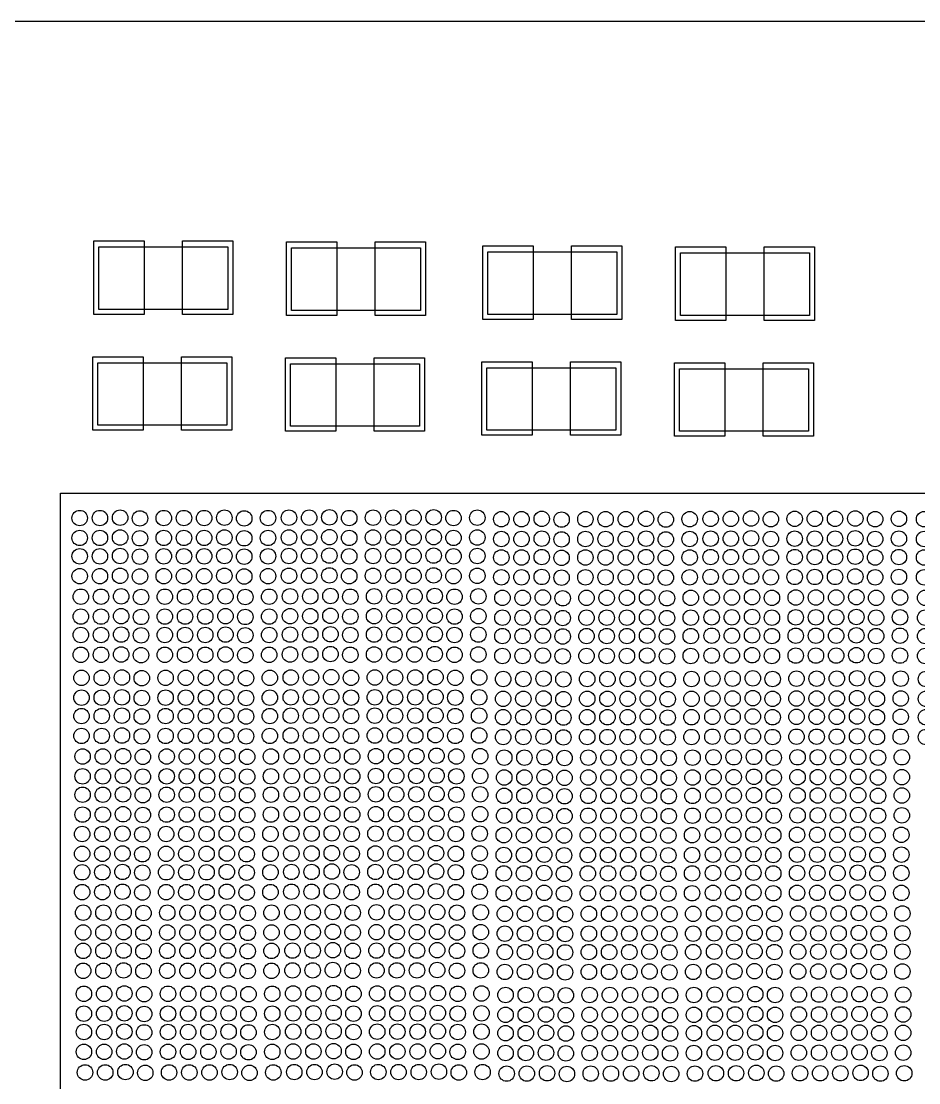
# Model space of a CAD drawing. Header units: millimetres. Extents: x 214 to 707, y -205 to 78.
# Drawn here: x 338.04 to 360.12, y -6.38 to 19.73 of the extents above; entities that cross this region are included whole.
import ezdxf

# ---------------------------------------------------------------- set-up
doc = ezdxf.new("R2010")
doc.units = ezdxf.units.MM
doc.layers.get('0').update_dxf_attribs({"linetype": 'CONTINUOUS', "lineweight": 25})

msp = doc.modelspace()

# ---------------------------------------------------------------- linework, layer by layer
for points in [[(332.34, 19.73), (398.332, 19.73), (398.332, -64.631), (332.34, -64.631)], [(339.827, 14.328), (341.066, 14.328), (341.066, 12.518), (339.827, 12.518)], [(339.951, 14.179), (343.124, 14.179), (343.124, 12.642), (339.951, 12.642)], [(342.008, 14.328), (343.247, 14.328), (343.247, 12.518), (342.008, 12.518)], [(344.561, 14.303), (345.801, 14.303), (345.801, 12.493), (344.561, 12.493)], [(344.685, 14.154), (347.858, 14.154), (347.858, 12.617), (344.685, 12.617)], [(346.743, 14.303), (347.982, 14.303), (347.982, 12.493), (346.743, 12.493)], [(349.395, 14.204), (350.634, 14.204), (350.634, 12.394), (349.395, 12.394)], [(351.576, 14.204), (352.816, 14.204), (352.816, 12.394), (351.576, 12.394)], [(354.13, 14.179), (355.369, 14.179), (355.369, 12.37), (354.13, 12.37)], [(356.311, 14.179), (357.55, 14.179), (357.55, 12.37), (356.311, 12.37)], [(349.519, 14.055), (352.692, 14.055), (352.692, 12.518), (349.519, 12.518)], [(354.254, 14.03), (357.427, 14.03), (357.427, 12.493), (354.254, 12.493)], [(339.802, 11.477), (341.041, 11.477), (341.041, 9.668), (339.802, 9.668)], [(339.926, 11.328), (343.099, 11.328), (343.099, 9.791), (339.926, 9.791)], [(341.983, 11.477), (343.223, 11.477), (343.223, 9.668), (341.983, 9.668)], [(344.536, 11.452), (345.776, 11.452), (345.776, 9.643), (344.536, 9.643)], [(344.66, 11.304), (347.833, 11.304), (347.833, 9.767), (344.66, 9.767)], [(346.718, 11.452), (347.957, 11.452), (347.957, 9.643), (346.718, 9.643)], [(349.37, 11.353), (350.61, 11.353), (350.61, 9.544), (349.37, 9.544)], [(351.552, 11.353), (352.791, 11.353), (352.791, 9.544), (351.552, 9.544)], [(354.105, 11.328), (355.344, 11.328), (355.344, 9.519), (354.105, 9.519)], [(356.286, 11.328), (357.526, 11.328), (357.526, 9.519), (356.286, 9.519)], [(349.494, 11.204), (352.667, 11.204), (352.667, 9.668), (349.494, 9.668)], [(354.229, 11.18), (357.402, 11.18), (357.402, 9.643), (354.229, 9.643)], [(339.001, 8.122), (391.988, 8.122), (391.988, -52.987), (339.001, -52.987)]]:
    msp.add_lwpolyline(points, close=True)
for centre in [(339.477, 7.508), (339.974, 7.508), (340.471, 7.517), (340.959, 7.499), (341.545, 7.508), (342.042, 7.508), (342.539, 7.508), (343.036, 7.517), (343.524, 7.499), (344.11, 7.508), (344.625, 7.517), (345.122, 7.517), (345.619, 7.526), (346.107, 7.508), (346.693, 7.517), (347.19, 7.517), (347.687, 7.517), (348.184, 7.526), (348.672, 7.508), (349.258, 7.517), (349.849, 7.48), (350.346, 7.48), (350.843, 7.489), (351.331, 7.471), (351.917, 7.48), (352.414, 7.48), (352.911, 7.48), (353.408, 7.489), (353.896, 7.471), (354.482, 7.48), (354.997, 7.489), (355.494, 7.489), (355.991, 7.498), (356.479, 7.48), (357.065, 7.489), (357.562, 7.489), (358.059, 7.489), (358.556, 7.498), (359.044, 7.48), (359.629, 7.489), (360.249, 7.48), (339.477, 7.02), (339.974, 7.02), (340.471, 7.029), (340.959, 7.011), (341.545, 7.02), (342.042, 7.02), (342.539, 7.02), (343.036, 7.029), (343.524, 7.011), (344.11, 7.02), (344.625, 7.029), (345.122, 7.029), (345.619, 7.038), (346.107, 7.02), (346.693, 7.029), (347.19, 7.029), (347.687, 7.029), (348.184, 7.038), (348.672, 7.02), (349.258, 7.029), (349.849, 6.992), (350.346, 6.992), (350.843, 7.001), (351.331, 6.983), (351.917, 6.992), (352.414, 6.992), (352.911, 6.992), (353.408, 7.001), (353.896, 6.983), (354.482, 6.992), (354.997, 7.001), (355.494, 7.001), (355.991, 7.01), (356.479, 6.992), (357.065, 7.001), (357.562, 7.001), (358.059, 7.001), (358.556, 7.01), (359.044, 6.992), (359.629, 7.001), (360.249, 6.992), (339.477, 6.567), (339.974, 6.567), (340.471, 6.576), (340.959, 6.559), (341.545, 6.567), (342.042, 6.567), (342.539, 6.567), (343.036, 6.576), (343.524, 6.559), (344.11, 6.567), (344.625, 6.576), (345.122, 6.576), (345.619, 6.585), (346.107, 6.567), (346.693, 6.576), (347.19, 6.576), (347.687, 6.576), (348.184, 6.585), (348.672, 6.567), (349.258, 6.576), (349.849, 6.539), (350.346, 6.539), (350.843, 6.548), (351.331, 6.53), (351.917, 6.539), (352.414, 6.539), (352.911, 6.539), (353.408, 6.548), (353.896, 6.53), (354.482, 6.539), (354.997, 6.548), (355.494, 6.548), (355.991, 6.557), (356.479, 6.539), (357.065, 6.548), (357.562, 6.548), (358.059, 6.548), (358.556, 6.557), (359.044, 6.539), (359.629, 6.548), (360.249, 6.539), (339.477, 6.079), (339.974, 6.079), (340.471, 6.088), (341.545, 6.079), (342.042, 6.079), (342.539, 6.079), (343.036, 6.088), (344.11, 6.079), (344.625, 6.088), (345.122, 6.088), (345.619, 6.097), (346.107, 6.079), (346.693, 6.088), (347.19, 6.088), (347.687, 6.088), (348.184, 6.097), (348.672, 6.079), (349.258, 6.088), (340.959, 6.07), (343.524, 6.07), (349.849, 6.051), (350.346, 6.051), (350.843, 6.06), (351.331, 6.042), (351.917, 6.051), (352.414, 6.051), (352.911, 6.051), (353.408, 6.06), (353.896, 6.042), (354.482, 6.051), (354.997, 6.06), (355.494, 6.06), (355.991, 6.069), (356.479, 6.051), (357.065, 6.06), (357.562, 6.06), (358.059, 6.06), (358.556, 6.069), (359.044, 6.051), (359.629, 6.06), (360.249, 6.051), (339.504, 5.573), (340.001, 5.573), (340.498, 5.582), (340.986, 5.565), (341.572, 5.573), (342.069, 5.573), (342.566, 5.573), (343.063, 5.582), (343.551, 5.565), (344.137, 5.573), (344.651, 5.582), (345.148, 5.582), (345.645, 5.591), (346.134, 5.573), (346.719, 5.582), (347.216, 5.582), (347.713, 5.582), (348.21, 5.591), (348.698, 5.573), (349.284, 5.582), (356.017, 5.563), (358.582, 5.563), (349.876, 5.545), (350.373, 5.545), (350.87, 5.554), (351.358, 5.536), (351.944, 5.545), (352.441, 5.545), (352.938, 5.545), (353.435, 5.554), (353.923, 5.536), (354.509, 5.545), (355.023, 5.554), (355.52, 5.554), (356.505, 5.545), (357.091, 5.554), (357.588, 5.554), (358.085, 5.554), (359.07, 5.545), (359.656, 5.554), (360.276, 5.545), (339.504, 5.085), (340.001, 5.085), (340.498, 5.094), (340.986, 5.076), (341.572, 5.085), (342.069, 5.085), (342.566, 5.085), (343.063, 5.094), (343.551, 5.076), (344.137, 5.085), (344.651, 5.094), (345.148, 5.094), (345.645, 5.103), (346.134, 5.085), (346.719, 5.094), (347.216, 5.094), (347.713, 5.094), (348.21, 5.103), (348.698, 5.085), (349.284, 5.094), (349.876, 5.057), (350.373, 5.057), (350.87, 5.066), (351.358, 5.048), (351.944, 5.057), (352.441, 5.057), (352.938, 5.057), (353.435, 5.066), (353.923, 5.048), (354.509, 5.057), (355.023, 5.066), (355.52, 5.066), (356.017, 5.075), (356.505, 5.057), (357.091, 5.066), (357.588, 5.066), (358.085, 5.066), (358.582, 5.075), (359.07, 5.057), (359.656, 5.066), (360.276, 5.057), (339.504, 4.633), (340.001, 4.633), (340.498, 4.642), (340.986, 4.624), (341.572, 4.633), (342.069, 4.633), (342.566, 4.633), (343.063, 4.642), (343.551, 4.624), (344.137, 4.633), (344.651, 4.642), (345.148, 4.642), (345.645, 4.65), (346.134, 4.633), (346.719, 4.642), (347.216, 4.642), (347.713, 4.642), (348.21, 4.65), (348.698, 4.633), (349.284, 4.642), (349.876, 4.605), (350.373, 4.605), (350.87, 4.613), (351.358, 4.596), (351.944, 4.605), (352.441, 4.605), (352.938, 4.605), (353.435, 4.613), (353.923, 4.596), (354.509, 4.605), (355.023, 4.613), (355.52, 4.613), (356.017, 4.622), (356.505, 4.605), (357.091, 4.613), (357.588, 4.613), (358.085, 4.613), (358.582, 4.622), (359.07, 4.605), (359.656, 4.613), (360.276, 4.605), (339.504, 4.145), (340.001, 4.145), (340.498, 4.153), (340.986, 4.136), (341.572, 4.145), (342.069, 4.145), (342.566, 4.145), (343.063, 4.153), (343.551, 4.136), (344.137, 4.145), (344.651, 4.153), (345.148, 4.153), (345.645, 4.162), (346.134, 4.145), (346.719, 4.153), (347.216, 4.153), (347.713, 4.153), (348.21, 4.162), (348.698, 4.145), (349.284, 4.153), (349.876, 4.116), (350.373, 4.116), (350.87, 4.125), (351.358, 4.108), (351.944, 4.116), (352.441, 4.116), (352.938, 4.116), (353.435, 4.125), (353.923, 4.108), (354.509, 4.116), (355.023, 4.125), (355.52, 4.125), (356.017, 4.134), (356.505, 4.116), (357.091, 4.125), (357.588, 4.125), (358.085, 4.125), (358.582, 4.134), (359.07, 4.116), (359.656, 4.125), (360.276, 4.116), (339.522, 3.578), (340.019, 3.578), (340.516, 3.587), (341.004, 3.569), (341.59, 3.578), (342.087, 3.578), (342.584, 3.578), (343.081, 3.587), (343.569, 3.569), (344.155, 3.578), (344.669, 3.587), (345.166, 3.587), (345.663, 3.595), (346.151, 3.578), (346.737, 3.587), (347.234, 3.587), (347.731, 3.587), (348.228, 3.595), (348.716, 3.578), (349.302, 3.587), (349.894, 3.549), (350.391, 3.549), (350.888, 3.558), (351.376, 3.541), (351.962, 3.549), (352.459, 3.549), (352.956, 3.549), (353.453, 3.558), (353.941, 3.541), (354.526, 3.549), (355.041, 3.558), (355.538, 3.558), (356.035, 3.567), (356.523, 3.549), (357.109, 3.558), (357.606, 3.558), (358.103, 3.558), (358.6, 3.567), (359.088, 3.549), (359.674, 3.558), (360.294, 3.549), (339.522, 3.09), (340.019, 3.09), (340.516, 3.098), (341.004, 3.081), (341.59, 3.09), (342.087, 3.09), (342.584, 3.09), (343.081, 3.098), (343.569, 3.081), (344.155, 3.09), (344.669, 3.098), (345.166, 3.098), (345.663, 3.107), (346.151, 3.09), (346.737, 3.098), (347.234, 3.098), (347.731, 3.098), (348.228, 3.107), (348.716, 3.09), (349.302, 3.098), (349.894, 3.061), (350.391, 3.061), (350.888, 3.07), (351.376, 3.052), (351.962, 3.061), (352.459, 3.061), (352.956, 3.061), (353.453, 3.07), (353.941, 3.052), (354.526, 3.061), (355.041, 3.07), (355.538, 3.07), (356.035, 3.079), (356.523, 3.061), (357.109, 3.07), (357.606, 3.07), (358.103, 3.07), (358.6, 3.079), (359.088, 3.061), (359.674, 3.07), (360.294, 3.061), (339.522, 2.637), (340.019, 2.637), (340.516, 2.646), (341.004, 2.628), (341.59, 2.637), (342.087, 2.637), (342.584, 2.637), (343.081, 2.646), (343.569, 2.628), (344.155, 2.637), (344.669, 2.646), (345.166, 2.646), (345.663, 2.655), (346.151, 2.637), (346.737, 2.646), (347.234, 2.646), (347.731, 2.646), (348.228, 2.655), (348.716, 2.637), (349.302, 2.646), (349.894, 2.609), (350.391, 2.609), (350.888, 2.618), (351.376, 2.6), (351.962, 2.609), (352.459, 2.609), (352.956, 2.609), (353.453, 2.618), (353.941, 2.6), (354.526, 2.609), (355.041, 2.618), (355.538, 2.618), (356.035, 2.626), (356.523, 2.609), (357.109, 2.618), (357.606, 2.618), (358.103, 2.618), (358.6, 2.626), (359.088, 2.609), (359.674, 2.618), (360.294, 2.609), (345.663, 2.167), (348.228, 2.167), (339.522, 2.149), (340.019, 2.149), (340.516, 2.158), (341.004, 2.14), (341.59, 2.149), (342.087, 2.149), (342.584, 2.149), (343.081, 2.158), (343.569, 2.14), (344.155, 2.149), (344.669, 2.158), (345.166, 2.158), (346.151, 2.149), (346.737, 2.158), (347.234, 2.158), (347.731, 2.158), (348.716, 2.149), (349.302, 2.158), (349.894, 2.121), (350.391, 2.121), (350.888, 2.129), (351.376, 2.112), (351.962, 2.121), (352.459, 2.121), (352.956, 2.121), (353.453, 2.129), (353.941, 2.112), (354.526, 2.121), (355.041, 2.129), (355.538, 2.129), (356.035, 2.138), (356.523, 2.121), (357.109, 2.129), (357.606, 2.129), (358.103, 2.129), (358.6, 2.138), (359.088, 2.121), (359.674, 2.129), (360.294, 2.121), (339.548, 1.643), (340.045, 1.643), (340.542, 1.652), (341.616, 1.643), (342.113, 1.643), (342.61, 1.643), (343.107, 1.652), (344.181, 1.643), (344.696, 1.652), (345.193, 1.652), (345.69, 1.661), (346.178, 1.643), (346.764, 1.652), (347.261, 1.652), (347.758, 1.652), (348.255, 1.661), (348.743, 1.643), (349.329, 1.652), (341.031, 1.634), (343.595, 1.634), (349.92, 1.615), (350.417, 1.615), (350.914, 1.624), (351.402, 1.606), (351.988, 1.615), (352.485, 1.615), (352.982, 1.615), (353.479, 1.624), (353.967, 1.606), (354.553, 1.615), (355.068, 1.624), (355.565, 1.624), (356.062, 1.632), (356.55, 1.615), (357.136, 1.624), (357.633, 1.624), (358.13, 1.624), (358.627, 1.632), (359.115, 1.615), (359.701, 1.624), (339.548, 1.155), (340.045, 1.155), (340.542, 1.164), (341.031, 1.146), (341.616, 1.155), (342.113, 1.155), (342.61, 1.155), (343.107, 1.164), (343.595, 1.146), (344.181, 1.155), (344.696, 1.164), (345.193, 1.164), (345.69, 1.173), (346.178, 1.155), (346.764, 1.164), (347.261, 1.164), (347.758, 1.164), (348.255, 1.173), (348.743, 1.155), (349.329, 1.164), (349.92, 1.127), (350.417, 1.127), (350.914, 1.135), (351.402, 1.118), (351.988, 1.127), (352.485, 1.127), (352.982, 1.127), (353.479, 1.135), (353.967, 1.118), (354.553, 1.127), (355.068, 1.135), (355.565, 1.135), (356.062, 1.144), (356.55, 1.127), (357.136, 1.135), (357.633, 1.135), (358.13, 1.135), (358.627, 1.144), (359.115, 1.127), (359.701, 1.135), (339.548, 0.702), (340.045, 0.702), (340.542, 0.711), (341.031, 0.693), (341.616, 0.702), (342.113, 0.702), (342.61, 0.702), (343.107, 0.711), (343.595, 0.693), (344.181, 0.702), (344.696, 0.711), (345.193, 0.711), (345.69, 0.72), (346.178, 0.702), (346.764, 0.711), (347.261, 0.711), (347.758, 0.711), (348.255, 0.72), (348.743, 0.702), (349.329, 0.711), (349.92, 0.674), (350.417, 0.674), (350.914, 0.683), (351.402, 0.665), (351.988, 0.674), (352.485, 0.674), (352.982, 0.674), (353.479, 0.683), (353.967, 0.665), (354.553, 0.674), (355.068, 0.683), (355.565, 0.683), (356.062, 0.692), (356.55, 0.674), (357.136, 0.683), (357.633, 0.683), (358.13, 0.683), (358.627, 0.692), (359.115, 0.674), (359.701, 0.683), (339.548, 0.214), (340.045, 0.214), (340.542, 0.223), (341.031, 0.205), (341.616, 0.214), (342.113, 0.214), (342.61, 0.214), (343.107, 0.223), (343.595, 0.205), (344.181, 0.214), (344.696, 0.223), (345.193, 0.223), (345.69, 0.232), (346.178, 0.214), (346.764, 0.223), (347.261, 0.223), (347.758, 0.223), (348.255, 0.232), (348.743, 0.214), (349.329, 0.223), (349.92, 0.186), (350.417, 0.186), (350.914, 0.195), (351.402, 0.177), (351.988, 0.186), (352.485, 0.186), (352.982, 0.186), (353.479, 0.195), (353.967, 0.177), (354.553, 0.186), (355.068, 0.195), (355.565, 0.195), (356.062, 0.204), (356.55, 0.186), (357.136, 0.195), (357.633, 0.195), (358.13, 0.195), (358.627, 0.204), (359.115, 0.186), (359.701, 0.195), (339.537, -0.264), (340.034, -0.264), (340.531, -0.255), (341.019, -0.273), (341.604, -0.264), (342.101, -0.264), (342.598, -0.264), (343.095, -0.255), (343.584, -0.273), (344.169, -0.264), (344.684, -0.255), (345.181, -0.255), (345.678, -0.246), (346.166, -0.264), (346.752, -0.255), (347.249, -0.255), (347.746, -0.255), (348.243, -0.246), (348.731, -0.264), (349.317, -0.255), (349.909, -0.292), (350.406, -0.292), (350.903, -0.283), (351.391, -0.301), (351.976, -0.292), (352.473, -0.292), (352.97, -0.292), (353.467, -0.283), (353.956, -0.301), (354.541, -0.292), (355.056, -0.283), (355.553, -0.283), (356.05, -0.274), (356.538, -0.292), (357.124, -0.283), (357.621, -0.283), (358.118, -0.283), (358.615, -0.274), (359.103, -0.292), (359.689, -0.283), (339.537, -0.752), (340.034, -0.752), (340.531, -0.743), (341.019, -0.761), (341.604, -0.752), (342.101, -0.752), (342.598, -0.752), (343.095, -0.743), (343.584, -0.761), (344.169, -0.752), (344.684, -0.743), (345.181, -0.743), (345.678, -0.734), (346.166, -0.752), (346.752, -0.743), (347.249, -0.743), (347.746, -0.743), (348.243, -0.734), (348.731, -0.752), (349.317, -0.743), (349.909, -0.78), (350.406, -0.78), (350.903, -0.771), (351.391, -0.789), (351.976, -0.78), (352.473, -0.78), (352.97, -0.78), (353.467, -0.771), (353.956, -0.789), (354.541, -0.78), (355.056, -0.771), (355.553, -0.771), (356.05, -0.762), (356.538, -0.78), (357.124, -0.771), (357.621, -0.771), (358.118, -0.771), (358.615, -0.762), (359.103, -0.78), (359.689, -0.771), (339.537, -1.205), (340.034, -1.205), (340.531, -1.196), (341.019, -1.214), (341.604, -1.205), (342.101, -1.205), (342.598, -1.205), (343.095, -1.196), (343.584, -1.214), (344.169, -1.205), (344.684, -1.196), (345.181, -1.196), (345.678, -1.187), (346.166, -1.205), (346.752, -1.196), (347.249, -1.196), (347.746, -1.196), (348.243, -1.187), (348.731, -1.205), (349.317, -1.196), (349.909, -1.233), (350.406, -1.233), (350.903, -1.224), (351.976, -1.233), (352.473, -1.233), (352.97, -1.233), (353.467, -1.224), (354.541, -1.233), (355.056, -1.224), (355.553, -1.224), (356.05, -1.215), (356.538, -1.233), (357.124, -1.224), (357.621, -1.224), (358.118, -1.224), (358.615, -1.215), (359.103, -1.233), (359.689, -1.224), (351.391, -1.242), (353.956, -1.242), (339.537, -1.693), (340.034, -1.693), (340.531, -1.684), (341.019, -1.702), (341.604, -1.693), (342.101, -1.693), (342.598, -1.693), (343.095, -1.684), (343.584, -1.702), (344.169, -1.693), (344.684, -1.684), (345.181, -1.684), (345.678, -1.675), (346.166, -1.693), (346.752, -1.684), (347.249, -1.684), (347.746, -1.684), (348.243, -1.675), (348.731, -1.693), (349.317, -1.684), (349.909, -1.721), (350.406, -1.721), (350.903, -1.712), (351.391, -1.73), (351.976, -1.721), (352.473, -1.721), (352.97, -1.721), (353.467, -1.712), (353.956, -1.73), (354.541, -1.721), (355.056, -1.712), (355.553, -1.712), (356.05, -1.703), (356.538, -1.721), (357.124, -1.712), (357.621, -1.712), (358.118, -1.712), (358.615, -1.703), (359.103, -1.721), (359.689, -1.712), (339.563, -2.199), (340.06, -2.199), (340.557, -2.19), (341.045, -2.208), (341.631, -2.199), (342.128, -2.199), (342.625, -2.199), (343.122, -2.19), (343.61, -2.208), (344.196, -2.199), (344.711, -2.19), (345.208, -2.19), (345.705, -2.181), (346.193, -2.199), (346.779, -2.19), (347.276, -2.19), (347.773, -2.19), (348.27, -2.181), (348.758, -2.199), (349.343, -2.19), (349.935, -2.227), (350.432, -2.227), (350.929, -2.218), (351.417, -2.236), (352.003, -2.227), (352.5, -2.227), (352.997, -2.227), (353.494, -2.218), (353.982, -2.236), (354.568, -2.227), (355.083, -2.218), (355.58, -2.218), (356.077, -2.209), (356.565, -2.227), (357.151, -2.218), (357.648, -2.218), (358.145, -2.218), (358.642, -2.209), (359.13, -2.227), (359.715, -2.218), (339.563, -2.687), (340.06, -2.687), (340.557, -2.678), (341.045, -2.696), (341.631, -2.687), (342.128, -2.687), (342.625, -2.687), (343.122, -2.678), (343.61, -2.696), (344.196, -2.687), (344.711, -2.678), (345.208, -2.678), (345.705, -2.669), (346.193, -2.687), (346.779, -2.678), (347.276, -2.678), (347.773, -2.678), (348.27, -2.669), (348.758, -2.687), (349.343, -2.678), (349.935, -2.715), (350.432, -2.715), (350.929, -2.706), (351.417, -2.724), (352.003, -2.715), (352.5, -2.715), (352.997, -2.715), (353.494, -2.706), (353.982, -2.724), (354.568, -2.715), (355.083, -2.706), (355.58, -2.706), (356.077, -2.697), (356.565, -2.715), (357.151, -2.706), (357.648, -2.706), (358.145, -2.706), (358.642, -2.697), (359.13, -2.715), (359.715, -2.706), (339.563, -3.139), (340.06, -3.139), (340.557, -3.131), (341.045, -3.148), (341.631, -3.139), (342.128, -3.139), (342.625, -3.139), (343.122, -3.131), (343.61, -3.148), (344.196, -3.139), (344.711, -3.131), (345.208, -3.131), (345.705, -3.122), (346.193, -3.139), (346.779, -3.131), (347.276, -3.131), (347.773, -3.131), (348.27, -3.122), (348.758, -3.139), (349.343, -3.131), (349.935, -3.168), (350.432, -3.168), (350.929, -3.159), (351.417, -3.176), (352.003, -3.168), (352.5, -3.168), (352.997, -3.168), (353.494, -3.159), (353.982, -3.176), (354.568, -3.168), (355.083, -3.159), (355.58, -3.159), (356.077, -3.15), (356.565, -3.168), (357.151, -3.159), (357.648, -3.159), (358.145, -3.159), (358.642, -3.15), (359.13, -3.168), (359.715, -3.159), (339.563, -3.628), (340.06, -3.628), (340.557, -3.619), (341.045, -3.636), (341.631, -3.628), (342.128, -3.628), (342.625, -3.628), (343.122, -3.619), (343.61, -3.636), (344.196, -3.628), (344.711, -3.619), (345.208, -3.619), (345.705, -3.61), (346.193, -3.628), (346.779, -3.619), (347.276, -3.619), (347.773, -3.619), (348.27, -3.61), (348.758, -3.628), (349.343, -3.619), (349.935, -3.656), (350.432, -3.656), (350.929, -3.647), (351.417, -3.665), (352.003, -3.656), (352.5, -3.656), (352.997, -3.656), (353.494, -3.647), (353.982, -3.665), (354.568, -3.656), (355.083, -3.647), (355.58, -3.647), (356.077, -3.638), (356.565, -3.656), (357.151, -3.647), (357.648, -3.647), (358.145, -3.647), (358.642, -3.638), (359.13, -3.656), (359.715, -3.647), (339.581, -4.194), (340.078, -4.194), (340.575, -4.186), (341.063, -4.203), (341.649, -4.194), (342.146, -4.194), (342.643, -4.194), (343.14, -4.186), (343.628, -4.203), (344.214, -4.194), (344.729, -4.186), (345.226, -4.186), (345.723, -4.177), (346.211, -4.194), (346.796, -4.186), (347.293, -4.186), (347.79, -4.186), (348.287, -4.177), (348.776, -4.194), (349.361, -4.186), (349.953, -4.223), (350.45, -4.223), (350.947, -4.214), (351.435, -4.232), (352.021, -4.223), (352.518, -4.223), (353.015, -4.223), (353.512, -4.214), (354, -4.232), (354.586, -4.223), (355.101, -4.214), (355.598, -4.214), (356.095, -4.205), (356.583, -4.223), (357.168, -4.214), (357.665, -4.214), (358.162, -4.214), (358.659, -4.205), (359.148, -4.223), (359.733, -4.214), (339.581, -4.683), (340.078, -4.683), (340.575, -4.674), (341.063, -4.691), (341.649, -4.683), (342.146, -4.683), (342.643, -4.683), (343.14, -4.674), (343.628, -4.691), (344.214, -4.683), (344.729, -4.674), (345.226, -4.674), (345.723, -4.665), (346.211, -4.683), (346.796, -4.674), (347.293, -4.674), (347.79, -4.674), (348.287, -4.665), (348.776, -4.683), (349.361, -4.674), (349.953, -4.711), (350.45, -4.711), (350.947, -4.702), (351.435, -4.72), (352.021, -4.711), (352.518, -4.711), (353.015, -4.711), (353.512, -4.702), (354, -4.72), (354.586, -4.711), (355.101, -4.702), (355.598, -4.702), (356.095, -4.693), (356.583, -4.711), (357.168, -4.702), (357.665, -4.702), (358.162, -4.702), (358.659, -4.693), (359.148, -4.711), (359.733, -4.702), (339.581, -5.135), (340.078, -5.135), (340.575, -5.126), (341.063, -5.144), (341.649, -5.135), (342.146, -5.135), (342.643, -5.135), (343.14, -5.126), (343.628, -5.144), (344.214, -5.135), (344.729, -5.126), (345.226, -5.126), (345.723, -5.117), (346.211, -5.135), (346.796, -5.126), (347.293, -5.126), (347.79, -5.126), (348.287, -5.117), (348.776, -5.135), (349.361, -5.126), (356.095, -5.146), (358.659, -5.146), (349.953, -5.163), (350.45, -5.163), (350.947, -5.155), (351.435, -5.172), (352.021, -5.163), (352.518, -5.163), (353.015, -5.163), (353.512, -5.155), (354, -5.172), (354.586, -5.163), (355.101, -5.155), (355.598, -5.155), (356.583, -5.163), (357.168, -5.155), (357.665, -5.155), (358.162, -5.155), (359.148, -5.163), (359.733, -5.155), (339.581, -5.623), (340.078, -5.623), (340.575, -5.614), (341.063, -5.632), (341.649, -5.623), (342.146, -5.623), (342.643, -5.623), (343.14, -5.614), (343.628, -5.632), (344.214, -5.623), (344.729, -5.614), (345.226, -5.614), (345.723, -5.606), (346.211, -5.623), (346.796, -5.614), (347.293, -5.614), (347.79, -5.614), (348.287, -5.606), (348.776, -5.623), (349.361, -5.614), (349.953, -5.652), (350.45, -5.652), (350.947, -5.643), (351.435, -5.66), (352.021, -5.652), (352.518, -5.652), (353.015, -5.652), (353.512, -5.643), (354, -5.66), (354.586, -5.652), (355.101, -5.643), (355.598, -5.643), (356.095, -5.634), (356.583, -5.652), (357.168, -5.643), (357.665, -5.643), (358.162, -5.643), (358.659, -5.634), (359.148, -5.652), (359.733, -5.643), (339.608, -6.129), (340.105, -6.129), (340.602, -6.12), (341.09, -6.138), (341.676, -6.129), (342.173, -6.129), (342.67, -6.129), (343.167, -6.12), (343.655, -6.138), (344.24, -6.129), (344.755, -6.12), (345.252, -6.12), (345.749, -6.111), (346.237, -6.129), (346.823, -6.12), (347.32, -6.12), (347.817, -6.12), (348.314, -6.111), (348.802, -6.129), (349.388, -6.12), (349.98, -6.157), (350.477, -6.157), (350.974, -6.149), (351.462, -6.166), (352.048, -6.157), (352.545, -6.157), (353.042, -6.157), (353.539, -6.149), (354.027, -6.166), (354.612, -6.157), (355.127, -6.149), (355.624, -6.149), (356.121, -6.14), (356.609, -6.157), (357.195, -6.149), (357.692, -6.149), (358.189, -6.149), (358.686, -6.14), (359.174, -6.157), (359.76, -6.149)]:
    msp.add_circle(centre, 0.19)

doc.saveas('drawing.dxf')
